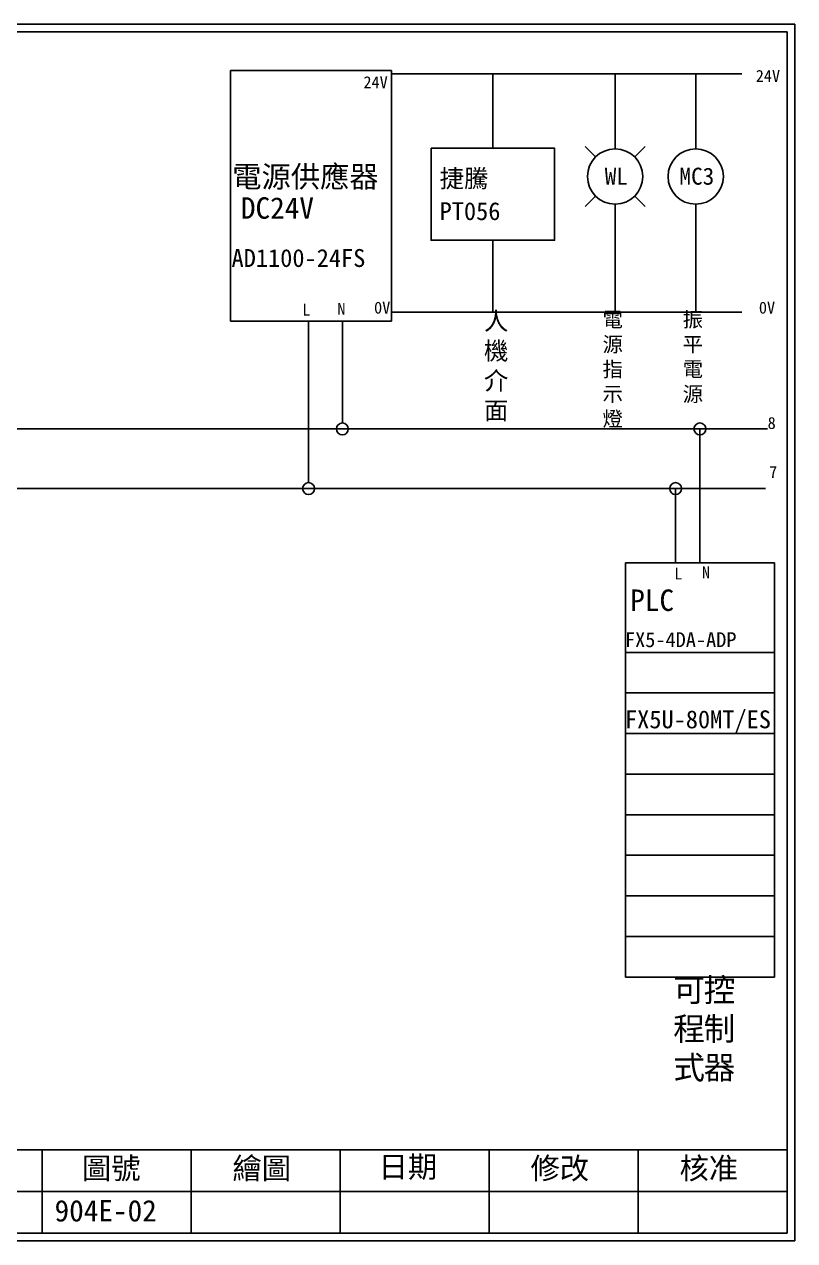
# Model space of a CAD drawing. Extents: x -24 to 263, y 255 to 459.
# Drawn here: x 134.2 to 263.4, y 255.5 to 459.4 of the extents above; entities that cross this region are included whole.
import ezdxf
from ezdxf.enums import TextEntityAlignment as Align

# ---------------------------------------------------------------- set-up
doc = ezdxf.new("R2010")
doc.units = 0
doc.layers.get('0').update_dxf_attribs({"linetype": 'CONTINUOUS'})
doc.layers.add('圖框層', color=7, linetype='CONTINUOUS')
doc.layers.add('標尺寸層', color=3, linetype='CONTINUOUS')
doc.styles.add('CNS', font='romanc.shx', dxfattribs={"bigfont": 'chineset.shx'})
doc.styles.add('STSL', font='kaiu.ttf')

msp = doc.modelspace()

# ---------------------------------------------------------------- linework, layer by layer
at = {"color": 0}
for p, q in [((195.77, 451.68), (168.77, 451.68)), ((168.77, 451.68), (168.77, 409.68)), ((195.77, 409.68), (195.77, 451.68)), ((225.61, 451.15), (195.77, 451.15)), ((254.58, 451.15), (225.61, 451.15)), ((233.3, 442.47), (233.3, 451.15)), ((246.81, 442.47), (246.81, 451.15)), ((233.3, 438.57), (233.3, 442.47)), ((246.81, 438.57), (246.81, 442.47)), ((230.01, 437.21), (228.25, 438.98)), ((236.58, 437.21), (238.34, 438.98)), ((230.01, 430.65), (228.25, 428.88)), ((236.58, 430.65), (238.34, 428.88)), ((233.3, 429.29), (233.3, 425.34)), ((246.81, 429.29), (246.81, 425.34)), ((233.3, 425.34), (233.3, 411.2)), ((246.81, 425.34), (246.81, 411.2)), ((225.61, 411.2), (195.77, 411.2)), ((254.58, 411.2), (225.61, 411.2)), ((168.77, 409.68), (191.77, 409.68)), ((181.88, 409.68), (181.88, 382.6)), ((187.55, 409.68), (187.55, 392.6)), ((191.77, 409.68), (195.77, 409.68)), ((134.75, 391.6), (258.88, 391.6)), ((247.52, 369.12), (247.52, 391.6)), ((134.75, 381.6), (258.51, 381.6)), ((235.02, 369.12), (260.02, 369.12)), ((235.02, 354.12), (235.02, 369.12)), ((260.02, 369.12), (260.02, 354.12)), ((260.02, 354.12), (235.02, 354.12)), ((260.02, 347.32), (235.02, 347.32)), ((260.02, 340.51), (235.02, 340.51)), ((260.02, 333.71), (235.02, 333.71)), ((260.02, 326.9), (235.02, 326.9)), ((260.02, 320.1), (235.02, 320.1)), ((260.02, 313.29), (235.02, 313.29))]:
    msp.add_line(p, q, dxfattribs=at)
for centre, radius in [((233.3, 433.93), 4.64), ((246.81, 433.93), 4.64), ((187.55, 391.6), 1), ((181.88, 381.6), 1)]:
    msp.add_circle(centre, radius, dxfattribs=at)
at = {"layer": '圖框層', "color": 0}
for p, q in [((263.42, 459.45), (-23.58, 459.45)), ((263.42, 255.48), (263.42, 459.45)), ((262.17, 458.2), (-22.33, 458.2)), ((262.17, 256.73), (262.17, 458.2)), ((-22.33, 270.73), (262.17, 270.73)), ((137.17, 256.73), (137.17, 270.73)), ((162.17, 256.73), (162.17, 270.73)), ((187.17, 256.73), (187.17, 270.73)), ((212.17, 256.73), (212.17, 270.73)), ((237.17, 256.73), (237.17, 270.73)), ((112.17, 263.73), (262.17, 263.73)), ((-23.58, 255.48), (263.42, 255.48)), ((-22.33, 256.73), (262.17, 256.73))]:
    msp.add_line(p, q, dxfattribs=at)
at = {"layer": '標尺寸層', "color": 0}
for p, q in [((212.79, 438.68), (212.79, 451.15)), ((212.79, 423.24), (212.79, 411.2)), ((37.14, 391.6), (134.75, 391.6)), ((37.14, 381.6), (134.75, 381.6)), ((243.45, 381.63), (243.45, 369.11)), ((235.02, 354.12), (235.02, 347.32)), ((260.02, 354.12), (260.02, 347.32)), ((235.02, 347.32), (260.02, 347.32)), ((235.02, 347.32), (235.02, 340.51)), ((260.02, 347.32), (260.02, 340.51)), ((235.02, 340.51), (260.02, 340.51)), ((235.02, 340.51), (235.02, 333.71)), ((260.02, 340.51), (260.02, 333.71)), ((235.02, 333.71), (260.02, 333.71)), ((235.02, 333.71), (235.02, 326.9)), ((260.02, 333.71), (260.02, 326.9)), ((235.02, 326.9), (260.02, 326.9)), ((235.02, 326.9), (235.02, 320.1)), ((260.02, 326.9), (260.02, 320.1)), ((235.02, 320.1), (260.02, 320.1)), ((235.02, 320.1), (235.02, 313.29)), ((260.02, 320.1), (260.02, 313.29)), ((235.02, 313.29), (260.02, 313.29)), ((235.02, 313.29), (235.02, 306.49)), ((260.02, 313.29), (260.02, 306.49)), ((235.02, 306.49), (260.02, 306.49)), ((235.02, 306.49), (235.02, 299.69)), ((260.02, 306.49), (260.02, 299.69)), ((235.02, 299.69), (260.02, 299.69))]:
    msp.add_line(p, q, dxfattribs=at)
msp.add_lwpolyline([(202.44, 438.68), (223.14, 438.68), (223.14, 423.24), (202.44, 423.24)], close=True, dxfattribs=at)
for centre in [(247.52, 391.6), (243.45, 381.6)]:
    msp.add_circle(centre, 1, dxfattribs=at)

# ---------------------------------------------------------------- texts
at = {"color": 0}
for s, p in [('WL', (233.5, 433.98)), ('MC3', (247.01, 433.98))]:
    msp.add_text(s, height=2.856, dxfattribs=at).set_placement(p, align=Align.MIDDLE_CENTER)
at = {"layer": '圖框層', "color": 0, "style": 'STSL'}
for s, height, p in [('24V', 2, (256.89, 449.8)), ('24V', 2, (191.08, 448.74)), ('電源供應器', 3.6, (169.08, 432.11)), ('捷騰', 3, (203.86, 432.11)), ('DC24V', 3.6, (170.54, 426.85)), ('PT056', 3, (203.86, 426.62)), ('AD1100-24FS', 3, (168.96, 418.76)), ('L', 2, (180.84, 410.59)), ('N', 2, (186.71, 410.74)), ('0V', 2, (192.87, 410.94)), ('0V', 2, (257.41, 410.94)), ('8', 2, (258.88, 391.6)), ('7', 2, (259.14, 383.38)), ('L', 2, (243.22, 366.36)), ('N', 2, (247.86, 366.54)), ('PLC', 3.6, (235.84, 361.08)), ('FX5-4DA-ADP', 2.5, (234.95, 355.01)), ('FX5U-80MT/ES', 3, (234.95, 341.4)), ('圖號', 3.6, (143.88, 265.82)), ('繪圖', 3.6, (169.11, 265.82)), ('日期', 3.6, (193.63, 266.07)), ('修改', 3.6, (219.11, 265.82)), ('核准', 3.6, (244.11, 265.82)), ('904E-02', 3.6, (139.28, 258.7))]:
    msp.add_text(s, height=height, dxfattribs=at).set_placement(p)
at = {"layer": '標尺寸層', "color": 0, "attachment_point": 1, "style": 'CNS'}
for s, insert, char_height, width in [('{\\fDFKai-SB|b0|i0|c136|p65;人機介面}', (211.3, 411.2), 3, 4.1392), ('{\\fDFKai-SB|b0|i0|c136|p65;電\\P源指示燈}', (231.19, 411.2), 2.5, 4.1392), ('{\\fDFKai-SB|b0|i0|c136|p65;振平電源}', (244.63, 411.2), 2.5, 4.1392), ('{\\fDFKai-SB|b0|i0|c136|p65;控制器}', (248.15, 299.47), 3.9, 5.4243), ('{\\fDFKai-SB|b0|i0|c136|p65;可程式}', (243.05, 299.47), 3.9, 5.4243)]:
    msp.add_mtext(s, dxfattribs=dict(at, insert=insert, char_height=char_height, width=width))

doc.saveas('drawing.dxf')
